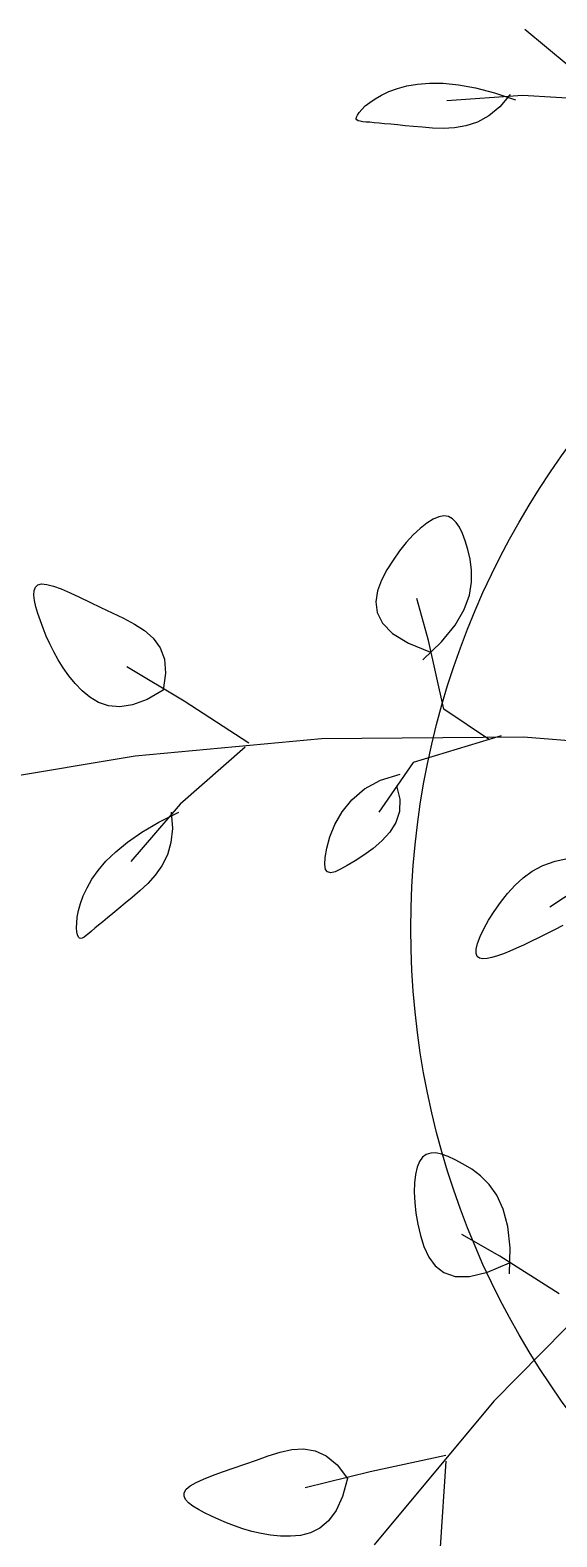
# Model space of a CAD drawing. Header units: centimetres. Extents: x -26724 to 60145, y -23645 to 6771.
# Drawn here: x -18961.6 to -18942.1, y 5664.1 to 5720 of the extents above; entities that cross this region are included whole.
import ezdxf

# ---------------------------------------------------------------- set-up
doc = ezdxf.new("R2010")
doc.units = ezdxf.units.CM
doc.linetypes.add('AUSGEZOGEN', pattern=[0])
doc.linetypes.add('PUNKT2_S9', pattern=[0.35, 0.15, -0.1, 0, -0.1])
for name, color, linetype, lineweight in [('4.KOTE', 88, 'Continuous', 15), ('Moebel', 252, 'PUNKT2_S9', 13), ('namjestaj', 150, 'Continuous', 5)]:
    doc.layers.add(name, color=color, linetype=linetype, lineweight=lineweight)
doc.styles.get("Standard").update_dxf_attribs({"font": 'calibri.ttf'})
doc.dimstyles.new('ja 1 50', dxfattribs={"dimtxt": 10, "dimasz": 5, "dimexe": 5, "dimexo": 5, "dimgap": 1, "dimtad": 1, "dimdec": 0, "dimtxsty": 'Standard', "dimblk": 'ARCHTICK', "dimcen": 2.5, "dimclrd": 256, "dimclrt": 7, "dimadec": 0, "dimazin": 0, "dimtfac": 1, "dimtdec": 0, "dimtix": 1, "dimtmove": 1, "dimatfit": 3, "dimldrblk": 'ARCHTICK', "dimfxl": 10, "dimfxlon": 1, "dimlwd": 0, "dimlwe": 9, "dimarcsym": 0})

# ---------------------------------------------------------------- blocks, each defined once
blk = doc.blocks.new('ggggt')
at = {"layer": 'Moebel', "color": 91, "linetype": 'AUSGEZOGEN', "lineweight": 18, "transparency": 33554687}
for p, q in [((1547.015, 2019.03, 13.5), (1541.684, 2023.465, 13.5)), ((1536.383, 2021.028, 13.5), (1536.656, 2021.154, 13.5)), ((1536.656, 2021.154, 13.5), (1536.968, 2021.268, 13.5)), ((1536.968, 2021.268, 13.5), (1537.32, 2021.365, 13.5)), ((1537.32, 2021.365, 13.5), (1537.716, 2021.435, 13.5)), ((1537.716, 2021.435, 13.5), (1538.163, 2021.472, 13.5)), ((1538.163, 2021.472, 13.5), (1538.665, 2021.466, 13.5)), ((1538.665, 2021.466, 13.5), (1539.23, 2021.41, 13.5)), ((1539.23, 2021.41, 13.5), (1539.861, 2021.294, 13.5)), ((1539.861, 2021.294, 13.5), (1540.566, 2021.111, 13.5)), ((1540.566, 2021.111, 13.5), (1541.349, 2020.851, 13.5)), ((1535.649, 2020.496, 13.5), (1535.78, 2020.623, 13.5)), ((1535.78, 2020.623, 13.5), (1535.946, 2020.757, 13.5)), ((1535.946, 2020.757, 13.5), (1536.146, 2020.894, 13.5)), ((1536.146, 2020.894, 13.5), (1536.383, 2021.028, 13.5)), ((1541.6, 2021.017, 13.5), (1538.801, 2020.817, 13.5)), ((1540.762, 2020.593, 13.5), (1540.354, 2020.258, 13.5)), ((1541.15, 2021.051, 13.5), (1540.762, 2020.593, 13.5)), ((1544.798, 2020.817, 13.5), (1541.6, 2021.017, 13.5)), ((1535.446, 2020.148, 13.5), (1535.451, 2020.207, 13.5)), ((1535.469, 2020.105, 13.5), (1535.446, 2020.148, 13.5)), ((1535.451, 2020.207, 13.5), (1535.486, 2020.284, 13.5)), ((1535.519, 2020.075, 13.5), (1535.469, 2020.105, 13.5)), ((1535.486, 2020.284, 13.5), (1535.551, 2020.382, 13.5)), ((1535.594, 2020.054, 13.5), (1535.519, 2020.075, 13.5)), ((1535.551, 2020.382, 13.5), (1535.649, 2020.496, 13.5)), ((1535.692, 2020.04, 13.5), (1535.594, 2020.054, 13.5)), ((1535.812, 2020.028, 13.5), (1535.692, 2020.04, 13.5)), ((1535.952, 2020.017, 13.5), (1535.812, 2020.028, 13.5)), ((1536.112, 2020.003, 13.5), (1535.952, 2020.017, 13.5)), ((1536.292, 2019.986, 13.5), (1536.112, 2020.003, 13.5)), ((1536.494, 2019.966, 13.5), (1536.292, 2019.986, 13.5)), ((1536.72, 2019.944, 13.5), (1536.494, 2019.966, 13.5)), ((1539.933, 2020.028, 13.5), (1539.507, 2019.885, 13.5)), ((1540.354, 2020.258, 13.5), (1539.933, 2020.028, 13.5)), ((1536.972, 2019.919, 13.5), (1536.72, 2019.944, 13.5)), ((1537.252, 2019.892, 13.5), (1536.972, 2019.919, 13.5)), ((1537.561, 2019.864, 13.5), (1537.252, 2019.892, 13.5)), ((1537.901, 2019.833, 13.5), (1537.561, 2019.864, 13.5)), ((1538.272, 2019.804, 13.5), (1537.901, 2019.833, 13.5)), ((1538.669, 2019.791, 13.5), (1538.272, 2019.804, 13.5)), ((1539.083, 2019.812, 13.5), (1538.669, 2019.791, 13.5)), ((1539.507, 2019.885, 13.5), (1539.083, 2019.812, 13.5)), ((1537.809, 2004.957, 13.5), (1537.555, 2004.717, 13.5)), ((1538.055, 2005.151, 13.5), (1537.809, 2004.957, 13.5)), ((1538.288, 2005.296, 13.5), (1538.055, 2005.151, 13.5)), ((1538.502, 2005.387, 13.5), (1538.288, 2005.296, 13.5)), ((1538.694, 2005.419, 13.5), (1538.502, 2005.387, 13.5)), ((1538.864, 2005.394, 13.5), (1538.694, 2005.419, 13.5)), ((1539.015, 2005.314, 13.5), (1538.864, 2005.394, 13.5)), ((1539.15, 2005.182, 13.5), (1539.015, 2005.314, 13.5)), ((1539.27, 2004.999, 13.5), (1539.15, 2005.182, 13.5)), ((1539.38, 2004.768, 13.5), (1539.27, 2004.999, 13.5)), ((1537.3, 2004.439, 13.5), (1537.049, 2004.127, 13.5)), ((1537.555, 2004.717, 13.5), (1537.3, 2004.439, 13.5)), ((1539.481, 2004.492, 13.5), (1539.38, 2004.768, 13.5)), ((1539.576, 2004.172, 13.5), (1539.481, 2004.492, 13.5)), ((1536.808, 2003.785, 13.5), (1536.582, 2003.42, 13.5)), ((1537.049, 2004.127, 13.5), (1536.808, 2003.785, 13.5)), ((1539.663, 2003.811, 13.5), (1539.576, 2004.172, 13.5)), ((1539.72, 2003.408, 13.5), (1539.663, 2003.811, 13.5)), ((1536.582, 2003.42, 13.5), (1536.382, 2003.036, 13.5)), ((1539.72, 2002.963, 13.5), (1539.72, 2003.408, 13.5)), ((1523.503, 2002.482, 13.5), (1523.511, 2002.65, 13.5)), ((1523.511, 2002.65, 13.5), (1523.558, 2002.78, 13.5)), ((1523.558, 2002.78, 13.5), (1523.65, 2002.865, 13.5)), ((1523.65, 2002.865, 13.5), (1523.791, 2002.9, 13.5)), ((1523.791, 2002.9, 13.5), (1523.986, 2002.883, 13.5)), ((1523.986, 2002.883, 13.5), (1524.23, 2002.817, 13.5)), ((1524.23, 2002.817, 13.5), (1524.517, 2002.711, 13.5)), ((1524.517, 2002.711, 13.5), (1524.842, 2002.571, 13.5)), ((1536.234, 2002.64, 13.5), (1536.169, 2002.238, 13.5)), ((1536.382, 2003.036, 13.5), (1536.234, 2002.64, 13.5)), ((1539.635, 2002.476, 13.5), (1539.72, 2002.963, 13.5)), ((1523.527, 2002.281, 13.5), (1523.503, 2002.482, 13.5)), ((1523.58, 2002.052, 13.5), (1523.527, 2002.281, 13.5)), ((1524.842, 2002.571, 13.5), (1525.199, 2002.405, 13.5)), ((1525.199, 2002.405, 13.5), (1525.581, 2002.221, 13.5)), ((1525.581, 2002.221, 13.5), (1525.982, 2002.025, 13.5)), ((1536.169, 2002.238, 13.5), (1536.22, 2001.836, 13.5)), ((1538.118, 2000.801, 13.5), (1537.692, 2002.358, 13.5)), ((1539.44, 2001.944, 13.5), (1539.635, 2002.476, 13.5)), ((1523.654, 2001.801, 13.5), (1523.58, 2002.052, 13.5)), ((1523.745, 2001.533, 13.5), (1523.654, 2001.801, 13.5)), ((1523.848, 2001.254, 13.5), (1523.745, 2001.533, 13.5)), ((1525.982, 2002.025, 13.5), (1526.398, 2001.825, 13.5)), ((1526.398, 2001.825, 13.5), (1526.818, 2001.625, 13.5)), ((1526.818, 2001.625, 13.5), (1527.227, 2001.412, 13.5)), ((1536.22, 2001.836, 13.5), (1536.417, 2001.442, 13.5)), ((1539.106, 2001.369, 13.5), (1539.44, 2001.944, 13.5)), ((1523.965, 2000.966, 13.5), (1523.848, 2001.254, 13.5)), ((1524.095, 2000.672, 13.5), (1523.965, 2000.966, 13.5)), ((1527.227, 2001.412, 13.5), (1527.603, 2001.17, 13.5)), ((1527.603, 2001.17, 13.5), (1527.927, 2000.882, 13.5)), ((1536.417, 2001.442, 13.5), (1536.792, 2001.061, 13.5)), ((1536.792, 2001.061, 13.5), (1537.376, 2000.7, 13.5)), ((1538.608, 2000.748, 13.5), (1539.106, 2001.369, 13.5)), ((1524.243, 2000.376, 13.5), (1524.095, 2000.672, 13.5)), ((1527.927, 2000.882, 13.5), (1528.178, 2000.534, 13.5)), ((1528.178, 2000.534, 13.5), (1528.337, 2000.108, 13.5)), ((1537.376, 2000.7, 13.5), (1538.2, 2000.365, 13.5)), ((1537.917, 2000.082, 13.5), (1538.608, 2000.748, 13.5)), ((1538.686, 1998.254, 13.5), (1538.118, 2000.801, 13.5)), ((1524.408, 2000.078, 13.5), (1524.243, 2000.376, 13.5)), ((1524.594, 1999.783, 13.5), (1524.408, 2000.078, 13.5)), ((1528.337, 2000.108, 13.5), (1528.384, 1999.588, 13.5)), ((1524.801, 1999.492, 13.5), (1524.594, 1999.783, 13.5)), ((1525.032, 1999.209, 13.5), (1524.801, 1999.492, 13.5)), ((1529.066, 1998.545, 13.5), (1526.943, 1999.82, 13.5)), ((1528.384, 1999.588, 13.5), (1528.298, 1998.959, 13.5)), ((1525.289, 1998.939, 13.5), (1525.032, 1999.209, 13.5)), ((1525.578, 1998.698, 13.5), (1525.289, 1998.939, 13.5)), ((1528.298, 1998.959, 13.5), (1527.697, 1998.615, 13.5)), ((1528.298, 1998.959, 13.5), (1528.298, 1998.959, 13.5)), ((1525.903, 1998.505, 13.5), (1525.578, 1998.698, 13.5)), ((1526.272, 1998.381, 13.5), (1525.903, 1998.505, 13.5)), ((1526.69, 1998.345, 13.5), (1526.272, 1998.381, 13.5)), ((1527.163, 1998.417, 13.5), (1526.69, 1998.345, 13.5)), ((1527.697, 1998.615, 13.5), (1527.163, 1998.417, 13.5)), ((1531.472, 1996.987, 13.5), (1529.066, 1998.545, 13.5)), ((1540.385, 1997.121, 13.5), (1538.686, 1998.254, 13.5)), ((1534.162, 1997.149, 13.5), (1527.256, 1996.516, 13.5)), ((1541.636, 1997.214, 13.5), (1534.162, 1997.149, 13.5)), ((1540.809, 1997.262, 13.5), (1537.556, 1996.274, 13.5)), ((1549.633, 1996.568, 13.5), (1541.636, 1997.214, 13.5)), ((1527.256, 1996.516, 13.5), (1520.966, 1995.456, 13.5)), ((1531.331, 1996.846, 13.5), (1528.928, 1994.726, 13.5)), ((1537.556, 1996.274, 13.5), (1536.285, 1994.436, 13.5)), ((1535.756, 1995.294, 13.5), (1536.347, 1995.619, 13.5)), ((1536.347, 1995.619, 13.5), (1537.072, 1995.839, 13.5)), ((1536.931, 1995.415, 13.5), (1537.062, 1994.91, 13.5)), ((1534.922, 1994.447, 13.5), (1535.285, 1994.894, 13.5)), ((1535.285, 1994.894, 13.5), (1535.756, 1995.294, 13.5)), ((1537.062, 1994.91, 13.5), (1537.047, 1994.456, 13.5)), ((1528.928, 1994.726, 13.5), (1527.09, 1992.605, 13.5)), ((1528.13, 1994.061, 13.5), (1528.868, 1994.431, 13.5)), ((1528.585, 1994.431, 13.5), (1528.635, 1993.833, 13.5)), ((1534.654, 1993.98, 13.5), (1534.922, 1994.447, 13.5)), ((1537.047, 1994.456, 13.5), (1536.914, 1994.049, 13.5)), ((1526.974, 1993.327, 13.5), (1527.502, 1993.692, 13.5)), ((1527.502, 1993.692, 13.5), (1528.13, 1994.061, 13.5)), ((1528.635, 1993.833, 13.5), (1528.583, 1993.308, 13.5)), ((1534.468, 1993.523, 13.5), (1534.654, 1993.98, 13.5)), ((1536.914, 1994.049, 13.5), (1536.688, 1993.688, 13.5)), ((1547.603, 1994.232, 13.5), (1542.619, 1990.912, 13.5)), ((1526.535, 1992.968, 13.5), (1526.974, 1993.327, 13.5)), ((1528.583, 1993.308, 13.5), (1528.448, 1992.847, 13.5)), ((1534.352, 1993.105, 13.5), (1534.468, 1993.523, 13.5)), ((1536.397, 1993.368, 13.5), (1536.068, 1993.088, 13.5)), ((1536.688, 1993.688, 13.5), (1536.397, 1993.368, 13.5)), ((1525.886, 1992.275, 13.5), (1526.175, 1992.617, 13.5)), ((1526.175, 1992.617, 13.5), (1526.535, 1992.968, 13.5)), ((1528.448, 1992.847, 13.5), (1528.248, 1992.445, 13.5)), ((1534.279, 1992.489, 13.5), (1534.293, 1992.752, 13.5)), ((1534.293, 1992.752, 13.5), (1534.352, 1993.105, 13.5)), ((1535.401, 1992.633, 13.5), (1535.113, 1992.456, 13.5)), ((1535.727, 1992.844, 13.5), (1535.401, 1992.633, 13.5)), ((1536.068, 1993.088, 13.5), (1535.727, 1992.844, 13.5)), ((1542.351, 1992.459, 13.5), (1542.815, 1992.623, 13.5)), ((1542.815, 1992.623, 13.5), (1543.376, 1992.737, 13.5)), ((1525.655, 1991.945, 13.5), (1525.886, 1992.275, 13.5)), ((1528, 1992.094, 13.5), (1527.722, 1991.786, 13.5)), ((1528.248, 1992.445, 13.5), (1528, 1992.094, 13.5)), ((1534.31, 1992.313, 13.5), (1534.279, 1992.489, 13.5)), ((1534.385, 1992.216, 13.5), (1534.31, 1992.313, 13.5)), ((1534.502, 1992.189, 13.5), (1534.385, 1992.216, 13.5)), ((1534.663, 1992.226, 13.5), (1534.502, 1992.189, 13.5)), ((1534.867, 1992.317, 13.5), (1534.663, 1992.226, 13.5)), ((1535.113, 1992.456, 13.5), (1534.867, 1992.317, 13.5)), ((1541.63, 1992.002, 13.5), (1541.962, 1992.25, 13.5)), ((1541.962, 1992.25, 13.5), (1542.351, 1992.459, 13.5)), ((1525.335, 1991.327, 13.5), (1525.475, 1991.628, 13.5)), ((1525.475, 1991.628, 13.5), (1525.655, 1991.945, 13.5)), ((1527.432, 1991.515, 13.5), (1527.149, 1991.273, 13.5)), ((1527.722, 1991.786, 13.5), (1527.432, 1991.515, 13.5)), ((1541.053, 1991.413, 13.5), (1541.332, 1991.721, 13.5)), ((1541.332, 1991.721, 13.5), (1541.63, 1992.002, 13.5)), ((1525.159, 1990.782, 13.5), (1525.231, 1991.044, 13.5)), ((1525.231, 1991.044, 13.5), (1525.335, 1991.327, 13.5)), ((1526.887, 1991.054, 13.5), (1526.649, 1990.856, 13.5)), ((1527.149, 1991.273, 13.5), (1526.887, 1991.054, 13.5)), ((1540.556, 1990.755, 13.5), (1540.792, 1991.087, 13.5)), ((1540.792, 1991.087, 13.5), (1541.053, 1991.413, 13.5)), ((1525.091, 1990.332, 13.5), (1525.113, 1990.544, 13.5)), ((1525.113, 1990.544, 13.5), (1525.159, 1990.782, 13.5)), ((1526.06, 1990.372, 13.5), (1525.903, 1990.243, 13.5)), ((1526.236, 1990.516, 13.5), (1526.06, 1990.372, 13.5)), ((1526.432, 1990.677, 13.5), (1526.236, 1990.516, 13.5)), ((1526.649, 1990.856, 13.5), (1526.432, 1990.677, 13.5)), ((1540.171, 1990.111, 13.5), (1540.347, 1990.426, 13.5)), ((1540.347, 1990.426, 13.5), (1540.556, 1990.755, 13.5)), ((1525.088, 1990.15, 13.5), (1525.091, 1990.332, 13.5)), ((1525.1, 1989.999, 13.5), (1525.088, 1990.15, 13.5)), ((1525.123, 1989.884, 13.5), (1525.1, 1989.999, 13.5)), ((1525.153, 1989.804, 13.5), (1525.123, 1989.884, 13.5)), ((1525.191, 1989.76, 13.5), (1525.153, 1989.804, 13.5)), ((1525.361, 1989.798, 13.5), (1525.294, 1989.76, 13.5)), ((1525.441, 1989.857, 13.5), (1525.361, 1989.798, 13.5)), ((1525.534, 1989.933, 13.5), (1525.441, 1989.857, 13.5)), ((1525.641, 1990.025, 13.5), (1525.534, 1989.933, 13.5)), ((1525.764, 1990.127, 13.5), (1525.641, 1990.025, 13.5)), ((1525.903, 1990.243, 13.5), (1525.764, 1990.127, 13.5)), ((1539.935, 1989.564, 13.5), (1540.032, 1989.82, 13.5)), ((1540.032, 1989.82, 13.5), (1540.171, 1990.111, 13.5)), ((1542.49, 1989.919, 13.5), (1542.198, 1989.773, 13.5)), ((1542.792, 1990.073, 13.5), (1542.49, 1989.919, 13.5)), ((1543.102, 1990.234, 13.5), (1542.792, 1990.073, 13.5)), ((1525.237, 1989.746, 13.5), (1525.191, 1989.76, 13.5)), ((1525.294, 1989.76, 13.5), (1525.237, 1989.746, 13.5)), ((1539.882, 1989.193, 13.5), (1539.884, 1989.352, 13.5)), ((1539.884, 1989.352, 13.5), (1539.935, 1989.564, 13.5)), ((1541.134, 1989.281, 13.5), (1540.898, 1989.186, 13.5)), ((1541.383, 1989.388, 13.5), (1541.134, 1989.281, 13.5)), ((1541.644, 1989.506, 13.5), (1541.383, 1989.388, 13.5)), ((1541.916, 1989.635, 13.5), (1541.644, 1989.506, 13.5)), ((1542.198, 1989.773, 13.5), (1541.916, 1989.635, 13.5)), ((1539.926, 1989.084, 13.5), (1539.882, 1989.193, 13.5)), ((1540.012, 1989.02, 13.5), (1539.926, 1989.084, 13.5)), ((1540.135, 1988.995, 13.5), (1540.012, 1989.02, 13.5)), ((1540.289, 1989.005, 13.5), (1540.135, 1988.995, 13.5)), ((1540.471, 1989.043, 13.5), (1540.289, 1989.005, 13.5)), ((1540.675, 1989.105, 13.5), (1540.471, 1989.043, 13.5)), ((1540.898, 1989.186, 13.5), (1540.675, 1989.105, 13.5)), ((1537.789, 1981.483, 13.5), (1537.702, 1981.267, 13.5)), ((1537.902, 1981.642, 13.5), (1537.789, 1981.483, 13.5)), ((1538.04, 1981.744, 13.5), (1537.902, 1981.642, 13.5)), ((1538.203, 1981.794, 13.5), (1538.04, 1981.744, 13.5)), ((1538.392, 1981.796, 13.5), (1538.203, 1981.794, 13.5)), ((1538.607, 1981.752, 13.5), (1538.392, 1981.796, 13.5)), ((1538.848, 1981.666, 13.5), (1538.607, 1981.752, 13.5)), ((1539.115, 1981.542, 13.5), (1538.848, 1981.666, 13.5)), ((1539.408, 1981.383, 13.5), (1539.115, 1981.542, 13.5)), ((1537.64, 1981, 13.5), (1537.603, 1980.688, 13.5)), ((1537.702, 1981.267, 13.5), (1537.64, 1981, 13.5)), ((1539.725, 1981.19, 13.5), (1539.408, 1981.383, 13.5)), ((1540.05, 1980.945, 13.5), (1539.725, 1981.19, 13.5)), ((1540.364, 1980.63, 13.5), (1540.05, 1980.945, 13.5)), ((1537.603, 1980.688, 13.5), (1537.593, 1980.34, 13.5)), ((1537.593, 1980.34, 13.5), (1537.61, 1979.963, 13.5)), ((1540.649, 1980.226, 13.5), (1540.364, 1980.63, 13.5)), ((1537.61, 1979.963, 13.5), (1537.653, 1979.565, 13.5)), ((1540.887, 1979.712, 13.5), (1540.649, 1980.226, 13.5)), ((1537.653, 1979.565, 13.5), (1537.724, 1979.153, 13.5)), ((1541.058, 1979.069, 13.5), (1540.887, 1979.712, 13.5)), ((1537.724, 1979.153, 13.5), (1537.823, 1978.735, 13.5)), ((1537.823, 1978.735, 13.5), (1537.952, 1978.321, 13.5)), ((1540.761, 1977.969, 13.5), (1539.359, 1978.768, 13.5)), ((1541.144, 1978.278, 13.5), (1541.058, 1979.069, 13.5)), ((1537.952, 1978.321, 13.5), (1538.128, 1977.936, 13.5)), ((1541.127, 1977.319, 13.5), (1541.144, 1978.278, 13.5)), ((1538.128, 1977.936, 13.5), (1538.367, 1977.606, 13.5)), ((1538.367, 1977.606, 13.5), (1538.686, 1977.358, 13.5)), ((1540.307, 1977.372, 13.5), (1541.127, 1977.718, 13.5)), ((1545.785, 1977.92, 13.5), (1540.545, 1972.589, 13.5)), ((1542.963, 1976.57, 13.5), (1540.761, 1977.969, 13.5)), ((1538.686, 1977.358, 13.5), (1539.105, 1977.219, 13.5)), ((1539.105, 1977.219, 13.5), (1539.639, 1977.214, 13.5)), ((1539.639, 1977.214, 13.5), (1540.307, 1977.372, 13.5)), ((1540.545, 1972.589, 13.5), (1536.11, 1967.258, 13.5)), ((1532.627, 1970.699, 13.5), (1533.064, 1970.794, 13.5)), ((1533.064, 1970.794, 13.5), (1533.497, 1970.82, 13.5)), ((1533.497, 1970.82, 13.5), (1533.921, 1970.751, 13.5)), ((1530.891, 1970.107, 13.5), (1531.314, 1970.253, 13.5)), ((1531.314, 1970.253, 13.5), (1531.749, 1970.405, 13.5)), ((1531.749, 1970.405, 13.5), (1532.188, 1970.561, 13.5)), ((1532.188, 1970.561, 13.5), (1532.627, 1970.699, 13.5)), ((1533.921, 1970.751, 13.5), (1534.335, 1970.562, 13.5)), ((1534.335, 1970.562, 13.5), (1534.735, 1970.228, 13.5)), ((1534.735, 1970.228, 13.5), (1535.119, 1969.722, 13.5)), ((1538.758, 1970.572, 13.5), (1535.955, 1969.973, 13.5)), ((1538.758, 1970.372, 13.5), (1538.558, 1967.174, 13.5)), ((1529.515, 1969.574, 13.5), (1529.793, 1969.702, 13.5)), ((1529.793, 1969.702, 13.5), (1530.122, 1969.833, 13.5)), ((1530.122, 1969.833, 13.5), (1530.491, 1969.967, 13.5)), ((1530.491, 1969.967, 13.5), (1530.891, 1970.107, 13.5)), ((1535.955, 1969.973, 13.5), (1533.552, 1969.373, 13.5)), ((1535.119, 1969.722, 13.5), (1534.938, 1969.054, 13.5)), ((1535.119, 1969.722, 13.5), (1535.119, 1969.722, 13.5)), ((1529.066, 1969.073, 13.5), (1529.071, 1969.197, 13.5)), ((1529.071, 1969.197, 13.5), (1529.145, 1969.322, 13.5)), ((1529.145, 1969.322, 13.5), (1529.296, 1969.448, 13.5)), ((1529.296, 1969.448, 13.5), (1529.515, 1969.574, 13.5)), ((1529.124, 1968.948, 13.5), (1529.066, 1969.073, 13.5)), ((1529.237, 1968.823, 13.5), (1529.124, 1968.948, 13.5)), ((1529.397, 1968.698, 13.5), (1529.237, 1968.823, 13.5)), ((1529.596, 1968.573, 13.5), (1529.397, 1968.698, 13.5)), ((1529.826, 1968.448, 13.5), (1529.596, 1968.573, 13.5)), ((1534.938, 1969.054, 13.5), (1534.7, 1968.536, 13.5)), ((1530.08, 1968.323, 13.5), (1529.826, 1968.448, 13.5)), ((1530.35, 1968.198, 13.5), (1530.08, 1968.323, 13.5)), ((1530.636, 1968.077, 13.5), (1530.35, 1968.198, 13.5)), ((1530.936, 1967.962, 13.5), (1530.636, 1968.077, 13.5)), ((1534.416, 1968.152, 13.5), (1534.095, 1967.881, 13.5)), ((1534.7, 1968.536, 13.5), (1534.416, 1968.152, 13.5)), ((1531.25, 1967.856, 13.5), (1530.936, 1967.962, 13.5)), ((1531.577, 1967.763, 13.5), (1531.25, 1967.856, 13.5)), ((1531.917, 1967.686, 13.5), (1531.577, 1967.763, 13.5)), ((1532.269, 1967.627, 13.5), (1531.917, 1967.686, 13.5)), ((1532.633, 1967.59, 13.5), (1532.269, 1967.627, 13.5)), ((1533.006, 1967.58, 13.5), (1532.633, 1967.59, 13.5)), ((1533.381, 1967.614, 13.5), (1533.006, 1967.58, 13.5)), ((1533.747, 1967.708, 13.5), (1533.381, 1967.614, 13.5)), ((1534.095, 1967.881, 13.5), (1533.747, 1967.708, 13.5))]:
    blk.add_line(p, q, dxfattribs=at)
blk.add_circle((1567.746, 1990.122, 13.5), 30.281, dxfattribs=at)
blk = doc.blocks.new('_ArchTick')
at = {"color": 0, "linetype": 'ByBlock', "const_width": 0.15}
blk.add_lwpolyline([(-0.5, -0.5), (0.5, 0.5)], dxfattribs=at)
blk = doc.blocks.new('*D3039')
at = {"layer": '4.KOTE', "color": 0, "lineweight": 9, "transparency": 16777216}
for p, q in [((-18992.019, 5814.266), (-18992.019, 5829.201)), ((-18842.078, 5814.27), (-18842.078, 5829.201))]:
    blk.add_line(p, q, dxfattribs=at)
at = {"layer": '4.KOTE', "lineweight": 0, "transparency": 16777216}
blk.add_line((-18992.019, 5824.201), (-18842.078, 5824.201), dxfattribs=at)
at = {"layer": 'Defpoints', "color": 0, "lineweight": 50, "transparency": 16777216}
for p in [(-18842.078, 5824.201), (-18842.078, 5688.722, 13.5), (-18992.019, 5684.519, 13.5)]:
    blk.add_point(p, dxfattribs=at)
at = {"layer": '4.KOTE', "lineweight": 0, "transparency": 16777216, "xscale": 5, "yscale": 5, "zscale": 5, "rotation": 180}
blk.add_blockref('_ArchTick', (-18992.019, 5824.201), dxfattribs=at)
at = {"layer": '4.KOTE', "lineweight": 0, "transparency": 16777216, "xscale": 5, "yscale": 5, "zscale": 5}
blk.add_blockref('_ArchTick', (-18842.078, 5824.201), dxfattribs=at)
at = {"layer": '4.KOTE', "color": 7, "transparency": 16777216, "insert": (-18917.049, 5830.324), "char_height": 10, "attachment_point": 5}
blk.add_mtext('150', dxfattribs=at)
blk = doc.blocks.new('*D3041')
at = {"layer": '4.KOTE', "color": 0, "lineweight": 9, "transparency": 16777216}
for p, q in [((-19056.835, 5761.679), (-19071.78, 5761.679)), ((-19056.838, 5611.716), (-19071.78, 5611.716))]:
    blk.add_line(p, q, dxfattribs=at)
at = {"layer": '4.KOTE', "lineweight": 0, "transparency": 16777216}
blk.add_line((-19066.78, 5761.679), (-19066.78, 5611.716), dxfattribs=at)
at = {"layer": 'Defpoints', "color": 0, "lineweight": 50, "transparency": 16777216}
for p in [(-18915.384, 5761.679, 13.5), (-19066.78, 5611.716), (-18918.718, 5611.716, 13.5)]:
    blk.add_point(p, dxfattribs=at)
at = {"layer": '4.KOTE', "lineweight": 0, "transparency": 16777216, "xscale": 5, "yscale": 5, "zscale": 5}
for p, rotation in [((-19066.78, 5761.679), 90), ((-19066.78, 5611.716), 270)]:
    blk.add_blockref('_ArchTick', p, dxfattribs=dict(at, rotation=rotation))
at = {"layer": '4.KOTE', "color": 7, "transparency": 16777216, "insert": (-19072.903, 5686.697), "char_height": 10, "attachment_point": 5, "rotation": 90}
blk.add_mtext('150', dxfattribs=at)

msp = doc.modelspace()

# ---------------------------------------------------------------- linework, layer by layer
at = {"layer": 'namjestaj', "transparency": 33554687}
msp.add_circle((-18917.051, 5686.697, 13.5), 75, dxfattribs=at)

# ---------------------------------------------------------------- block references
msp.add_blockref('ggggt', (-20484.935, 3696.575))

# ---------------------------------------------------------------- dimensions: what is measured, and where the dimension line sits
at = {"layer": '4.KOTE'}
dim = msp.add_linear_dim(base=(-18842.078, 5824.201), p1=(-18992.019, 5684.519, 13.5), p2=(-18842.078, 5688.722, 13.5), dimstyle='ja 1 50', dxfattribs=at)
dim.commit()
dim.dimension.update_dxf_attribs({"geometry": '*D3039', "text_midpoint": (-18917.049, 5830.324)})
dim = msp.add_linear_dim(base=(-19066.78, 5611.716), p1=(-18915.384, 5761.679, 13.5), p2=(-18918.718, 5611.716, 13.5), angle=90, dimstyle='ja 1 50', dxfattribs=at)
dim.commit()
dim.dimension.update_dxf_attribs({"geometry": '*D3041', "text_midpoint": (-19072.903, 5686.697)})

doc.saveas('drawing.dxf')
